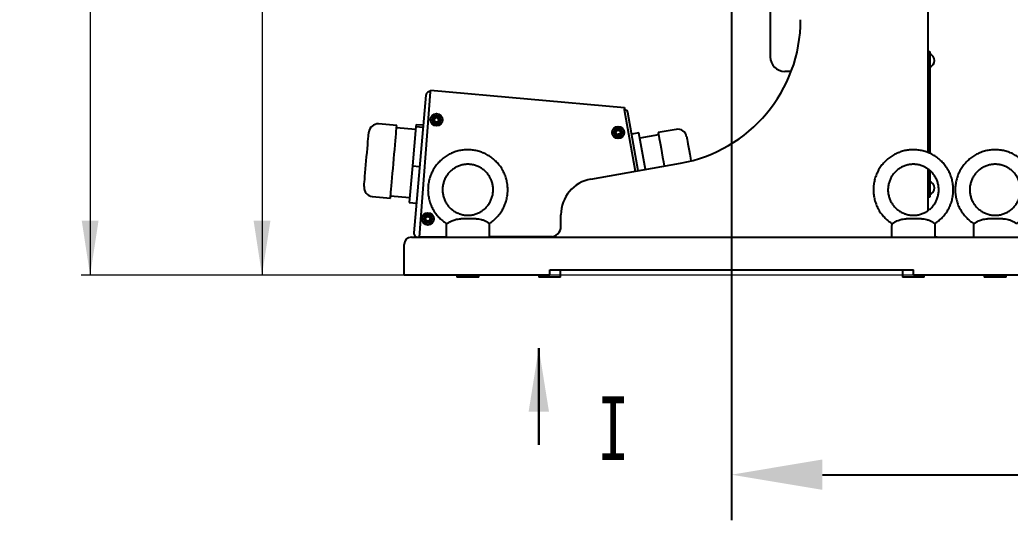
# Model space of a CAD drawing. Header units: millimetres. Extents: x 0 to 420, y 0 to 297.
# Drawn here: x 51.1 to 105.6, y 116.4 to 143.9 of the extents above; entities that cross this region are included whole.
import ezdxf

# ---------------------------------------------------------------- set-up
doc = ezdxf.new("R2010")
doc.units = ezdxf.units.MM
doc.linetypes.add('HIDDEN', pattern=[1.905, 1.27, -0.635])
doc.linetypes.add('PHANTOM', pattern=[12.7, 6.35, -1.27, 1.27, -1.27, 1.27, -1.27])
doc.layers.get('0').update_dxf_attribs({"lineweight": 18})
doc.layers.add('标注层', color=7, linetype='Continuous', lineweight=15)
doc.styles.add('SLDTEXTSTYLE6', font='', dxfattribs={"width": 0.7})
doc.styles.get("Standard").update_dxf_attribs({"font": ''})
doc.styles.get('SLDTEXTSTYLE6').set_extended_font_data('宋体')
doc.styles.get('Standard').set_extended_font_data('宋体')
doc.dimstyles.new('2', dxfattribs={"dimscale": 2, "dimtxt": 2.5, "dimasz": 2.5, "dimexe": 1.25, "dimexo": 0.625, "dimtad": 1, "dimtih": 1, "dimtoh": 1, "dimdec": 0, "dimlfac": 10, "dimdsep": 46, "dimtxsty": 'Standard', "dimcen": 2.5, "dimdle": 5, "dimadec": 0, "dimazin": 0, "dimtfac": 1, "dimtdec": 0, "dimtmove": 0, "dimatfit": 3, "dimfxl": 1, "dimtolj": 1, "dimarcsym": 0})
doc.dimstyles.new('SLDDIMSTYLE3', dxfattribs={"dimtxt": 3, "dimasz": 3, "dimexe": 0, "dimexo": 0.0625, "dimgap": 0.75, "dimtad": 1, "dimdec": 1, "dimlfac": 10, "dimrnd": 1e-09, "dimzin": 12, "dimdsep": 46, "dimtxsty": 'SLDTEXTSTYLE6', "dimcen": 0.09, "dimdle": 6, "dimadec": 0, "dimazin": 3, "dimtfac": 1, "dimtdec": 3, "dimtofl": 0, "dimtmove": 0, "dimatfit": 3, "dimfxl": 1, "dimfrac": 2, "dimtolj": 1, "dimarcsym": 0})

# ---------------------------------------------------------------- blocks, each defined once
blk = doc.blocks.new('*X12')
at = {"layer": '标注层', "transparency": 16777216}
for points in [[(55.004, 272.821), (54.543, 269.821), (55.466, 269.821)], [(55.004, 129.828), (55.466, 132.828), (54.543, 132.828)]]:
    blk.add_hatch(color=256, dxfattribs=at).paths.add_polyline_path(points, flags=0)
for p, q in [((168.537, 272.821), (54.504, 272.821)), ((55.004, 272.821), (55.004, 129.828)), ((72.275, 129.828), (54.504, 129.828))]:
    blk.add_line(p, q, dxfattribs=at)
at = {"layer": '标注层', "transparency": 16777216, "insert": (51.137, 196.087), "char_height": 3, "width": 17.01117, "attachment_point": 1, "rotation": 90, "style": 'SLDTEXTSTYLE6'}
blk.add_mtext('1429.9', dxfattribs=at)
blk = doc.blocks.new('*X14')
at = {"layer": '标注层', "transparency": 16777216}
for points in [[(64.456, 190.478), (63.994, 187.478), (64.917, 187.478)], [(64.456, 129.828), (64.917, 132.828), (63.994, 132.828)]]:
    blk.add_hatch(color=256, dxfattribs=at).paths.add_polyline_path(points, flags=0)
for p, q in [((107.775, 190.478), (63.956, 190.478)), ((64.456, 190.478), (64.456, 129.828)), ((100.275, 129.828), (63.956, 129.828))]:
    blk.add_line(p, q, dxfattribs=at)
at = {"layer": '标注层', "transparency": 16777216, "insert": (60.589, 155.788), "char_height": 3, "width": 14.35978, "attachment_point": 1, "rotation": 90, "style": 'SLDTEXTSTYLE6'}
blk.add_mtext('606.5', dxfattribs=at)
blk = doc.blocks.new('SW_PROJECTIONARROW_0')
at = {"linetype": 'Continuous', "lineweight": 0}
blk.add_hatch(color=0, dxfattribs=at).paths.add_polyline_path([(83.812, 123.355), (83.252, 119.855), (84.372, 119.855)], flags=0)
blk.add_hatch(color=0, dxfattribs=at).paths.add_polyline_path([(83.812, 123.355), (83.252, 119.855), (84.372, 119.855)], flags=0)
at = {"color": 0, "linetype": 'HIDDEN', "lineweight": 0}
blk.add_line((83.812, 118.035), (83.812, 123.355), dxfattribs=at)
blk.add_line((83.812, 118.035), (83.812, 123.355), dxfattribs=at)
at = {"color": 0, "linetype": 'PHANTOM', "lineweight": 30}
blk.add_line((83.812, 118.035), (83.812, 123.355), dxfattribs=at)
at = {"color": 0, "linetype": 'Continuous', "lineweight": 0, "insert": (87.067, 120.695), "char_height": 3.5, "width": 2.18994, "attachment_point": 1, "style": 'SLDTEXTSTYLE6'}
blk.add_mtext('I', dxfattribs=at)
blk.add_mtext('I', dxfattribs=at)
blk = doc.blocks.new('*X41')
at = {"layer": '标注层', "transparency": 16777216}
for points in [[(95.275, 119.71), (95.275, 118.043), (90.275, 118.876)], [(230.664, 119.71), (230.664, 118.043), (235.664, 118.876)]]:
    blk.add_hatch(color=0, dxfattribs=at).paths.add_polyline_path(points, flags=0)
at = {"layer": '标注层', "color": 0, "lineweight": -2, "transparency": 16777216}
for p, q in [((235.664, 191.99), (235.664, 116.376)), ((90.275, 173.428), (90.275, 116.376)), ((95.275, 118.876), (230.664, 118.876))]:
    blk.add_line(p, q, dxfattribs=at)
at = {"layer": '标注层', "color": 0, "transparency": 16777216, "insert": (162.969, 122.626), "char_height": 5, "width": 40.50279, "attachment_point": 5}
blk.add_mtext('1453.9', dxfattribs=at)

msp = doc.modelspace()

# ---------------------------------------------------------------- linework, layer by layer
at = {"color": 161, "linetype": 'Continuous', "lineweight": 25, "true_color": 0x67adff}
for p, q in [((101.07515812, 161.12804007), (101.07515812, 136.57299991)), ((92.40515776, 150.02803992), (92.40515776, 141.8280397)), ((101.07515812, 142.12803956), (101.17515758, 142.12803956)), ((101.17515758, 142.12803956), (101.17515758, 141.9280399)), ((101.17515758, 141.9280399), (101.17515758, 136.53227877)), ((93.55527893, 141.02803957), (93.20515789, 141.02803957)), ((101.17515758, 140.58881666), (101.17640779, 140.58881666)), ((73.7181215, 139.90702819), (73.7271218, 140.00662233)), ((73.7271218, 140.00662233), (84.38369729, 139.0436035)), ((73.46725896, 139.71824016), (72.8056787, 132.15634249)), ((73.11796978, 131.92957159), (73.7181215, 139.90702819)), ((73.7181215, 139.90702819), (73.69535998, 139.90908529)), ((84.38369729, 139.0436035), (84.37469699, 138.94400935)), ((84.37469699, 138.94400935), (84.97799024, 135.5480295)), ((84.39140529, 138.94249987), (84.37469699, 138.94400935)), ((85.14229417, 135.57700071), (84.57931452, 138.76981776)), ((71.86629758, 138.05605661), (70.8701028, 138.14321276)), ((72.90140823, 137.84001883), (71.85540334, 137.93153208)), ((72.91538403, 137.99976151), (72.72720024, 135.84881019)), ((72.92617396, 138.12310587), (72.91538403, 137.99976151)), ((72.91538403, 137.99976151), (73.31386194, 137.9648995)), ((72.92617396, 138.12310587), (73.32465187, 138.08824312)), ((87.22956576, 137.84848343), (86.24475807, 137.67483573)), ((85.18307045, 137.64925491), (84.78914745, 137.57979538)), ((85.53621754, 135.64646024), (85.18307045, 137.64925491)), ((86.26646422, 137.55173426), (85.23241602, 137.36940365)), ((72.72720024, 135.84881019), (72.54980639, 133.82120173)), ((72.72720024, 135.84881019), (73.12567816, 135.8139478)), ((82.54742906, 135.11945609), (87.46434324, 135.98644066)), ((101.07515812, 135.67504849), (101.07515812, 133.38300776)), ((101.17515758, 135.59429463), (101.17515758, 134.32803977)), ((70.5214797, 134.15843364), (71.51767448, 134.07127786)), ((71.52856872, 134.19580202), (72.57457361, 134.10428878)), ((101.17515758, 134.12803974), (101.07515812, 134.12803974)), ((101.17515758, 134.32803977), (101.17515758, 134.12803974)), ((72.54980639, 133.82120173), (72.9482843, 133.78633972)), ((80.89472562, 132.52803985), (80.89472562, 133.14984053)), ((74.57765624, 132.52803985), (74.57765624, 131.92803975)), ((76.97266028, 131.92803975), (76.97266028, 132.52803985)), ((99.0760541, 132.52803985), (99.0760541, 131.92803975)), ((101.47426188, 131.92803975), (101.47426188, 132.52803985)), ((103.57516989, 132.52803985), (103.57516989, 131.92803975)), ((72.67515794, 131.92803975), (75.27515725, 131.92803975)), ((74.57765624, 131.93144299), (73.11796978, 131.92957159)), ((75.27515725, 131.92803975), (105.27515844, 131.92803975)), ((80.40846348, 131.93891872), (76.97266028, 131.93451375)), ((105.27515844, 131.92803975), (107.87515775, 131.92803975)), ((72.27515713, 129.82803982), (72.27515713, 131.52803987)), ((75.27515725, 129.82803982), (72.27515713, 129.82803982)), ((75.17515853, 129.82803982), (75.17515853, 129.72803981)), ((75.82997367, 129.72803981), (75.17515853, 129.72803981)), ((80.27515769, 129.82803982), (75.27515725, 129.82803982)), ((76.37515799, 129.72803981), (75.82997367, 129.72803981)), ((76.37515799, 129.72803981), (76.37515799, 129.82803982)), ((79.67515797, 129.82803982), (79.67515797, 129.72803981)), ((80.31802386, 129.72803981), (79.67515797, 129.72803981)), ((80.27515769, 129.82803982), (80.27515769, 130.12803983)), ((80.27515769, 130.12803983), (100.27515799, 130.12803983)), ((80.87515816, 129.72803981), (80.31802386, 129.72803981)), ((80.87515816, 129.72803981), (80.87515816, 130.12803983)), ((99.67515752, 130.12803983), (99.67515752, 129.72803981)), ((100.3080009, 129.72803981), (99.67515752, 129.72803981)), ((100.27515799, 129.82803982), (100.27515799, 130.12803983)), ((105.27515844, 129.82803982), (100.27515799, 129.82803982)), ((100.87515772, 129.72803981), (100.3080009, 129.72803981)), ((100.87515772, 129.72803981), (100.87515772, 129.82803982)), ((104.1751577, 129.82803982), (104.1751577, 129.72803981)), ((104.77892593, 129.72803981), (104.1751577, 129.72803981)), ((105.37515715, 129.72803981), (104.77892593, 129.72803981)), ((108.27515856, 129.82803982), (105.27515844, 129.82803982)), ((105.37515715, 129.72803981), (105.37515715, 129.82803982))]:
    msp.add_line(p, q, dxfattribs=at)
for points in [[(71.68308631, 135.96193496), (71.70636788, 136.22805591), (71.72939465, 136.4912432), (71.75175235, 136.74680035), (71.77304462, 136.99016686), (71.79288999, 137.21700053), (71.81093529, 137.42325198), (71.82685718, 137.60524284), (71.84037254, 137.75972318), (71.85123995, 137.88393777), (71.85926423, 137.97566931), (71.86430529, 138.03328167), (71.86627075, 138.05574592), (71.86629758, 138.05605661)], [(70.19101963, 136.11810174), (70.21102742, 136.34680103), (70.23072377, 136.57192778), (70.24964527, 136.78820621), (70.26734934, 136.99056621), (70.28342173, 137.17426475), (70.29748395, 137.33499612), (70.3092067, 137.46899258), (70.31831578, 137.57311445), (70.32459811, 137.64491942), (70.32790616, 137.6827259), (70.32842771, 137.68869307)], [(86.24475807, 137.67483573), (86.24517791, 137.67245378), (86.25054866, 137.64199506), (86.26201362, 137.57697459), (86.27936788, 137.47855317), (86.30230226, 137.3484854), (86.33040734, 137.18909438), (86.36318133, 137.00322326), (86.40003972, 136.79418977), (86.44032464, 136.56572293), (86.4833171, 136.32190045), (86.52824968, 136.06707345), (86.57026537, 135.82879085)], [(87.80879382, 137.44290363), (87.81135962, 137.4283519), (87.81994939, 137.37963777), (87.83438284, 137.29778122), (87.8543219, 137.18470152), (87.87929885, 137.04304959), (87.90872865, 136.87614541), (87.94192117, 136.68790053), (87.97809877, 136.48272794), (88.01641301, 136.2654366), (88.04366667, 136.11087318)], [(70.06696001, 134.70010873), (70.06824896, 134.71482884), (70.07255987, 134.76410698), (70.07980481, 134.84690975), (70.08981094, 134.96129665), (70.10234729, 135.10458659), (70.11711881, 135.27342085), (70.13377831, 135.46384204), (70.15193686, 135.6713869), (70.17116681, 135.89119095), (70.19101963, 136.11810174)], [(71.51767448, 134.07127786), (71.51788608, 134.07368701), (71.5205817, 134.10449777), (71.52633503, 134.17027), (71.53504625, 134.26982987), (71.5465574, 134.40140117), (71.56066284, 134.56263546), (71.57711223, 134.75065533), (71.59561202, 134.96210653), (71.61583141, 135.1932146), (71.63740978, 135.43985639), (71.65996269, 135.69762971), (71.68308631, 135.96193496)], [(101.47426188, 131.9626721), (101.55810401, 131.93956859), (101.67515785, 131.92803975)]]:
    msp.add_lwpolyline(points, dxfattribs=at)
for centre, radius in [((74.05171083, 138.37356172), 0.336), ((74.05171083, 138.37356172), 0.236), ((74.05171083, 138.37356172), 0.1525), ((74.05171083, 138.37356172), 0.125), ((84.04376898, 137.67514148), 0.336), ((84.04376898, 137.67514148), 0.236), ((84.04376898, 137.67514148), 0.1525), ((84.04376898, 137.67514148), 0.125), ((73.5752894, 132.92803983), 0.336), ((73.5752894, 132.92803983), 0.236), ((73.5752894, 132.92803983), 0.1525), ((73.5752894, 132.92803983), 0.125)]:
    msp.add_circle(centre, radius, dxfattribs=at)
for centre, radius, start, end in [((86.07515784, 143.86490272), 8, 280, 0), ((93.20515784, 141.82803983), 0.8, 180, 270), ((101.05515784, 141.62803983), 0.38, 0, 71.591519829), ((101.05515784, 141.62803983), 0.38, 288.408480171, 0), ((73.6764597, 139.69993764), 0.21, 84.836291833, 175), ((84.37250484, 138.733352), 0.21, 10, 84.836291833), ((74.05146851, 138.37079199), 0.125, 355.638241784, 174.361726166), ((70.82652525, 137.64511506), 0.5, 85, 175), ((87.31638987, 137.35607982), 0.5, 10, 100), ((84.08092039, 137.46444539), 0.125, 68.846641871, 131.153358129), ((82.89472548, 133.14984057), 2, 100, 180), ((70.56505802, 134.65653096), 0.5, 175, 265), ((101.05515784, 134.62803983), 0.38, 0, 71.591519829), ((101.05515784, 134.62803983), 0.38, 288.408480171, 0), ((74.97766955, 132.5280388), 0.40001333, 158.988062768, 179.778221886), ((76.57263864, 132.52803473), 0.40002123, 0.205467638, 21.352382213), ((80.29472548, 132.52803983), 0.6, 270, 0), ((99.47606462, 132.52803808), 0.4000101, 158.975057239, 179.794766151), ((101.07424923, 132.52803662), 0.40001158, 0.177161489, 21.297212332), ((103.97517245, 132.52803926), 0.40000098, 158.988368855, 179.847890454), ((72.67515784, 131.52803983), 0.4, 90, 180), ((73.01487936, 132.13803983), 0.21, 175, 270)]:
    msp.add_arc(centre, radius, start, end, dxfattribs=at)
for points, knots in [([(76.94308445, 132.6692751), (77.00114154, 132.70700427), (77.13277662, 132.79254906), (77.31585091, 132.95623551), (77.49261261, 133.15181872), (77.64419975, 133.36798321), (77.76909785, 133.6005968), (77.86533217, 133.84659981), (77.93156516, 134.10238821), (77.96682654, 134.36431028), (77.97060591, 134.62859843), (77.94284587, 134.89145527), (77.88393935, 135.14910052), (77.79473187, 135.3978284), (77.67650412, 135.63406132), (77.53095651, 135.85440211), (77.36018139, 136.05568103), (77.16663727, 136.23500577), (76.95310899, 136.3898002), (76.72266804, 136.51784146), (76.47862867, 136.61729343), (76.22449963, 136.68673353), (75.96393146, 136.72516759), (75.70066629, 136.73204956), (75.43848274, 136.70728749), (75.18114415, 136.65123647), (74.93234132, 136.56470824), (74.69564231, 136.44894509), (74.47444167, 136.3056066), (74.27191003, 136.13675039), (74.09095589, 135.94479636), (73.93416668, 135.7324932), (73.80383989, 135.50288877), (73.70166653, 135.25927106), (73.62981701, 135.00514345), (73.58932931, 134.75990876), (73.5847484, 134.60001487), (73.58268634, 134.5280398)], [0, 0, 0, 0, 0.2077458013, 0.4710300178, 0.7343404628, 0.9976820392, 1.2610542235, 1.5244565271, 1.7878866827, 2.0513408329, 2.3148133356, 2.5782977613, 2.8417852608, 3.1052685708, 3.3687401671, 3.6321944014, 3.8956257495, 4.159029404, 4.4224039582, 4.6857474688, 4.9490605401, 5.2123469435, 5.4756095997, 5.7388542339, 6.0020897342, 6.265319489, 6.5285502306, 6.791791591, 7.0550477144, 7.3183267652, 7.5816321354, 7.8449667121, 8.1083333347, 8.3717300168, 8.635154335, 8.8986043209, 9.1142786056, 9.1142786056, 9.1142786056, 9.1142786056]), ([(101.44540727, 132.66912628), (101.50355254, 132.70681253), (101.63544794, 132.79229917), (101.81892124, 132.95591962), (101.99612016, 133.1514726), (102.14808498, 133.36761122), (102.2733032, 133.60019513), (102.3697946, 133.8461657), (102.43622043, 134.10191691), (102.47161396, 134.36379691), (102.47546495, 134.62804002), (102.447719, 134.89085211), (102.38876956, 135.14845699), (102.29946571, 135.39715399), (102.18108824, 135.63336989), (102.03533836, 135.85371095), (101.86430986, 136.05501212), (101.67045982, 136.23438102), (101.45657461, 136.38924339), (101.22572619, 136.5173733), (100.98123259, 136.61693581), (100.72660439, 136.68649833), (100.46549898, 136.72506749), (100.20166522, 136.73208936), (99.93889119, 136.70746491), (99.68094944, 136.65154947), (99.43154127, 136.56514833), (99.19424741, 136.44949884), (98.97247202, 136.30626514), (98.76939786, 136.13750043), (98.58794401, 135.94562685), (98.4307008, 135.73339782), (98.29997721, 135.50385923), (98.1974639, 135.26030292), (98.12533357, 135.00623331), (98.08457051, 134.7606598), (98.07994494, 134.60039543), (98.0778566, 134.5280398)], [0, 0, 0, 0, 0.2078009734, 0.4713710298, 0.7349505325, 0.9985410511, 1.262142808, 1.5257552234, 1.7893779533, 2.0530090139, 2.3166469685, 2.5802894086, 2.8439325165, 3.1075745403, 3.371212066, 3.6348431957, 3.8984658953, 4.162079127, 4.4256812548, 4.6892730918, 4.95285365, 5.2164243626, 5.4799872066, 5.7435440099, 6.0070967267, 6.2706474724, 6.5341985355, 6.7977535092, 7.061313888, 7.3248819283, 7.5884596525, 7.8520475736, 8.1156471994, 8.3792576954, 8.6428782989, 8.9065077932, 9.1234950866, 9.1234950866, 9.1234950866, 9.1234950866]), ([(105.94680742, 132.66912497), (106.00496025, 132.70676212), (106.13695765, 132.79219226), (106.32061374, 132.95574649), (106.49805486, 133.15128224), (106.65022952, 133.3674059), (106.77562122, 133.59997526), (106.87225588, 133.8459271), (106.93878757, 134.10165822), (106.97425389, 134.36351491), (106.97814481, 134.62773306), (106.95040529, 134.89051996), (106.89143477, 135.14810257), (106.80207748, 135.39678231), (106.6836176, 135.63298877), (106.53775544, 135.85332969), (106.36658779, 136.05464333), (106.17256904, 136.23403641), (105.95848756, 136.38893637), (105.72741489, 136.51711675), (105.48266958, 136.616737), (105.22776652, 136.68636976), (104.96636472, 136.72501222), (104.70221748, 136.73210985), (104.43911775, 136.70756306), (104.18084311, 136.65172151), (103.93110119, 136.56539011), (103.69347914, 136.4498036), (103.4713866, 136.30662707), (103.26801281, 136.1379132), (103.08628209, 135.94608408), (102.92878954, 135.73389496), (102.79784652, 135.50439269), (102.69514588, 135.26087014), (102.62286249, 135.00683211), (102.58194579, 134.76107273), (102.57729591, 134.60060465), (102.5751932, 134.5280398)], [0, 0, 0, 0, 0.2076868618, 0.4714151492, 0.7351441793, 0.998872457, 1.2626004238, 1.5263294663, 1.7900581601, 2.0537870284, 2.3175162445, 2.581245149, 2.8449739841, 3.1087030056, 3.3724325176, 3.6361617189, 3.899890081, 4.163618697, 4.42734686, 4.6910751121, 4.954803913, 5.2185315997, 5.4822596427, 5.745987725, 6.0097160033, 6.2734430662, 6.5371712226, 6.8008990433, 7.0646270939, 7.328355841, 7.5920838667, 7.8558123766, 8.1195407519, 8.383269391, 8.6469980926, 8.9107267778, 9.1284369803, 9.1284369803, 9.1284369803, 9.1284369803]), ([(74.38268498, 134.5280398), (74.38336921, 134.56053202), (74.38552747, 134.66302096), (74.41131052, 134.83444206), (74.47195002, 135.03617206), (74.56233856, 135.22652127), (74.67993525, 135.40113033), (74.82222949, 135.55608347), (74.98599, 135.68789381), (75.16755176, 135.79358854), (75.36283238, 135.87078148), (75.56744223, 135.91771661), (75.77677125, 135.93332216), (75.98609475, 135.91722928), (76.19068147, 135.86979048), (76.38590301, 135.79206945), (76.56734391, 135.68582351), (76.73090065, 135.55345367), (76.87288172, 135.39795968), (76.99008147, 135.22285697), (77.07987038, 135.03210978), (77.14022547, 134.83002295), (77.16980861, 134.62115903), (77.16795758, 134.41022264), (77.13472921, 134.20196479), (77.07088062, 134.00107056), (76.97785538, 133.81205575), (76.85774438, 133.63916885), (76.71325011, 133.48629194), (76.54761283, 133.35686851), (76.36455254, 133.2538136), (76.16818111, 133.17945977), (75.96291603, 133.13549526), (75.7533819, 133.12292711), (75.5443084, 133.1420544), (75.3404217, 133.19245671), (75.14633543, 133.2730017), (74.96643839, 133.38186885), (74.8048003, 133.51659603), (74.66506287, 133.67413327), (74.55040483, 133.85091242), (74.46329731, 134.04294698), (74.40609816, 134.24585984), (74.38457651, 134.409562), (74.3830715, 134.50382953), (74.38268498, 134.5280398)], [0, 0, 0, 0, 0.0972002156, 0.3065948865, 0.5161438592, 0.7257121924, 0.9353204237, 1.1449851114, 1.354716519, 1.5645220407, 1.7743995216, 1.9843448775, 2.1943417588, 2.4043720209, 2.6144088757, 2.8244277027, 3.0344080892, 3.2443310244, 3.4541864817, 3.663968617, 3.8736797664, 4.0833271221, 4.2929240152, 4.50248718, 4.7120366218, 4.9215865385, 5.1311579109, 5.3407711514, 5.5504408182, 5.7601800572, 5.9699921352, 6.1798779152, 6.3898285087, 6.5998288566, 6.8098612354, 7.019898083, 7.2299142024, 7.4398888982, 7.649806047, 7.8596544253, 8.0694299605, 8.2791345322, 8.4887766165, 8.6983692014, 8.7707998919, 8.7707998919, 8.7707998919, 8.7707998919]), ([(98.87785673, 134.5280398), (98.8785421, 134.56050721), (98.88070578, 134.66300568), (98.90658315, 134.83447361), (98.96747652, 135.03631176), (99.05826123, 135.22676006), (99.1763783, 135.40144621), (99.31929928, 135.55644401), (99.483771, 135.68825576), (99.66609751, 135.79391085), (99.86217022, 135.87102193), (100.06756993, 135.91784622), (100.2776649, 135.93332138), (100.48771466, 135.91709317), (100.69297621, 135.86952325), (100.88881461, 135.79168318), (101.07080684, 135.68533006), (101.23484333, 135.55286497), (101.37722296, 135.39728146), (101.49473247, 135.22209254), (101.58472433, 135.03125535), (101.64517261, 134.82907706), (101.67471667, 134.62011945), (101.6726979, 134.40909499), (101.63916276, 134.20076173), (101.57487424, 133.9998142), (101.48127942, 133.81078215), (101.36049224, 133.63792177), (101.21522998, 133.48512994), (101.0487665, 133.35584886), (100.86484955, 133.25299622), (100.66762349, 133.17889363), (100.46153246, 133.13521836), (100.25122474, 133.1229603), (100.04144606, 133.14240181), (99.83693305, 133.19310844), (99.64230441, 133.2739372), (99.46195509, 133.38306379), (99.29995895, 133.51802375), (99.15996403, 133.67576826), (99.04515797, 133.85273301), (98.95801986, 134.04493094), (98.90090977, 134.24798468), (98.87967522, 134.41102227), (98.87822143, 134.50457209), (98.87785673, 134.5280398)], [0, 0, 0, 0, 0.097341954, 0.3073051634, 0.5174232521, 0.7275487313, 0.9376891513, 1.1478496935, 1.3580349458, 1.5682462917, 1.7784843777, 1.9887452684, 2.1990251878, 2.409316636, 2.6196104264, 2.8298982251, 3.0401717921, 3.2504255777, 3.460655131, 3.6708583328, 3.8810359609, 4.091190056, 4.3013260773, 4.5114493377, 4.7215676542, 4.9316866017, 5.1418136765, 5.3519552598, 5.5621183334, 5.7723065136, 5.9825207485, 6.1927608763, 6.4030243334, 6.6133054475, 6.8235979141, 7.0338915911, 7.2441779322, 7.454449855, 7.6647011466, 7.8749282089, 8.0851286541, 8.2953038231, 8.5054559252, 8.7155900368, 8.7859555958, 8.7859555958, 8.7859555958, 8.7859555958]), ([(103.37519333, 134.5280398), (103.37587985, 134.56049348), (103.37804821, 134.66299743), (103.40397388, 134.83449246), (103.46501188, 135.03639042), (103.5560147, 135.22689418), (103.67441913, 135.40162417), (103.81768902, 135.5566439), (103.98255198, 135.68845768), (104.16530113, 135.79408871), (104.36180942, 135.87115517), (104.56764428, 135.91791754), (104.77816101, 135.93332115), (104.98860999, 135.91701794), (105.19424328, 135.86937583), (105.39042134, 135.79147004), (105.57271741, 135.68505773), (105.73701914, 135.55254123), (105.87961641, 135.39690724), (105.99729732, 135.2216721), (106.08740238, 135.03078568), (106.14789837, 134.82855606), (106.17742507, 134.61954689), (106.17531155, 134.4084727), (106.14160576, 134.20009695), (106.0770729, 133.99911961), (105.98316373, 133.81007664), (105.86199992, 133.63723246), (105.71631486, 133.48448636), (105.54939441, 133.355286), (105.36500559, 133.25254477), (105.16730777, 133.17858266), (104.96076224, 133.13506696), (104.75002893, 133.12297995), (104.53986239, 133.14259516), (104.33500445, 133.19346856), (104.14007792, 133.27445469), (103.959479, 133.38372283), (103.79728671, 133.51881133), (103.6571519, 133.67667059), (103.54226396, 133.85373631), (103.45510778, 134.04602365), (103.39804986, 134.24915606), (103.37697366, 134.41182707), (103.37554657, 134.50498145), (103.37519333, 134.5280398)], [0, 0, 0, 0, 0.0974200167, 0.3076981494, 0.5181316883, 0.7285656676, 0.9389992688, 1.1494341327, 1.3598686961, 1.5703032203, 1.7807390508, 1.9911747757, 2.2016102351, 2.412046141, 2.6224817187, 2.8329182165, 3.0433544672, 3.2537899623, 3.4642248125, 3.6746600513, 3.8850944312, 4.0955285826, 4.3059627883, 4.5163963647, 4.7268302739, 4.9372640529, 5.1476977592, 5.3581320246, 5.5685661918, 5.7790006718, 5.989435723, 6.199871523, 6.4103069754, 6.6207428873, 6.8311788874, 7.0416152408, 7.2520508262, 7.462487212, 7.6729225373, 7.8833571901, 8.0937918352, 8.3042270918, 8.5146610117, 8.7250947678, 8.7943177472, 8.7943177472, 8.7943177472, 8.7943177472]), ([(73.58268634, 134.5280398), (73.58374464, 134.47707777), (73.58662782, 134.33824028), (73.61700969, 134.11283526), (73.68165569, 133.85671999), (73.77683547, 133.61018116), (73.90064289, 133.37688649), (74.05128803, 133.15993005), (74.22717893, 132.96339311), (74.41213261, 132.79674481), (74.5462241, 132.70883616), (74.6068953, 132.6690609)], [0, 0, 0, 0, 0.1528118679, 0.4163102903, 0.6799145218, 0.9435131553, 1.207099045, 1.4706666934, 1.7342099054, 1.9977250209, 2.2154819862, 2.2154819862, 2.2154819862, 2.2154819862]), ([(98.0778566, 134.5280398), (98.07891803, 134.47705297), (98.08180843, 134.33820856), (98.11226193, 134.11281708), (98.17703464, 133.85675949), (98.2723934, 133.61027689), (98.39642888, 133.37703208), (98.54734992, 133.16011609), (98.72355976, 132.96359973), (98.90907564, 132.79678747), (99.04365255, 132.70872786), (99.10467401, 132.66879882)], [0, 0, 0, 0, 0.1529622538, 0.4165379921, 0.6802183028, 0.9438966884, 1.2075705619, 1.4712378845, 1.7348960487, 1.9985444212, 2.2172666235, 2.2172666235, 2.2172666235, 2.2172666235]), ([(102.5751932, 134.5280398), (102.57625665, 134.47703927), (102.57915188, 134.33819126), (102.6096426, 134.11280714), (102.67448628, 133.85678183), (102.76994301, 133.61033), (102.89410501, 133.37711337), (103.04517672, 133.16021869), (103.22156322, 132.96371501), (103.4073808, 132.79681584), (103.54221898, 132.70867889), (103.60342697, 132.6686703)], [0, 0, 0, 0, 0.1530453552, 0.416663129, 0.6803853938, 0.9441077869, 1.2078304623, 1.4715522624, 1.7352743695, 1.9989956882, 2.2182243891, 2.2182243891, 2.2182243891, 2.2182243891]), ([(74.60823939, 132.67102096), (74.6091299, 132.67003909), (74.61142064, 132.66751335), (74.65451033, 132.68958369), (74.72831515, 132.73082671), (74.83102159, 132.78761783), (74.97367281, 132.85748661), (75.14187892, 132.91189168), (75.28793729, 132.92822918), (75.36674732, 132.92671332), (75.38889334, 132.92628735)], [0, 0, 0, 0, 0.06213203327, 0.15982723263, 0.25911809329, 0.36341449518, 0.47666876428, 0.64265979615, 0.78066049328, 0.8345953566, 0.8345953566, 0.8345953566, 0.8345953566]), ([(76.22895971, 132.92803991), (76.20558462, 132.92803991), (76.12968735, 132.92803991), (75.98536635, 132.92803991), (75.79745333, 132.92803991), (75.60699231, 132.92803991), (75.46797783, 132.92803991), (75.40036537, 132.92803991), (75.38890228, 132.92803991)], [0, 0, 0, 0, 0.07665147989, 0.24888186568, 0.43518023097, 0.63154931233, 0.80470673643, 0.84005743265, 0.84005743265, 0.84005743265, 0.84005743265]), ([(76.22891501, 132.92623091), (76.27149827, 132.92613955), (76.37166796, 132.92592463), (76.52861339, 132.89976932), (76.69137286, 132.83886448), (76.82731491, 132.76211844), (76.91156356, 132.70306262), (76.94748289, 132.67347989), (76.94377637, 132.67251703), (76.9430472, 132.67232761)], [0, 0, 0, 0, 0.10205068043, 0.2400564466, 0.37846904374, 0.51789655867, 0.64340963257, 0.75199792855, 0.77859168762, 0.77859168762, 0.77859168762, 0.77859168762]), ([(99.10616562, 132.67096992), (99.10617093, 132.67013145), (99.10618552, 132.66782673), (99.14503344, 132.68965707), (99.21516077, 132.73080519), (99.31540122, 132.78762508), (99.45667898, 132.85748116), (99.6253846, 132.91190518), (99.77300613, 132.92825823), (99.85282828, 132.92671677), (99.87563402, 132.92627636)], [0, 0, 0, 0, 0.05556248116, 0.15272441269, 0.25147371193, 0.35519935923, 0.46783546384, 0.6329193818, 0.77016632503, 0.82506312869, 0.82506312869, 0.82506312869, 0.82506312869]), ([(100.71678818, 132.92803991), (100.69865907, 132.92803991), (100.62821149, 132.92803991), (100.4900045, 132.92803991), (100.30319643, 132.92803991), (100.1128243, 132.92803991), (99.96741894, 132.92803991), (99.89339106, 132.92803991), (99.87564221, 132.92803991)], [0, 0, 0, 0, 0.05895431304, 0.22908962283, 0.41475637853, 0.6106985105, 0.78589410874, 0.84114596248, 0.84114596248, 0.84114596248, 0.84114596248]), ([(100.71674645, 132.9262216), (100.7591536, 132.92612847), (100.85907646, 132.92590903), (101.01572755, 132.89977586), (101.17934992, 132.83883302), (101.31774984, 132.7622346), (101.40706847, 132.70269881), (101.4475302, 132.67238181), (101.4449555, 132.67176985), (101.44421369, 132.67159354)], [0, 0, 0, 0, 0.10092819887, 0.23781451944, 0.3751049159, 0.51340117225, 0.63789529096, 0.74560334665, 0.78919465746, 0.78919465746, 0.78919465746, 0.78919465746]), ([(103.60496328, 132.67090771), (103.60406421, 132.6702353), (103.60134436, 132.66820112), (103.6348613, 132.68975523), (103.69998342, 132.73077772), (103.79676351, 132.78763329), (103.93593673, 132.85747634), (104.1049535, 132.91191253), (104.25391244, 132.92827264), (104.3344818, 132.92671857), (104.35768798, 132.92627096)], [0, 0, 0, 0, 0.04762531233, 0.1440760543, 0.24210171215, 0.34506889216, 0.45688057744, 0.62075549794, 0.75699821111, 0.81211500723, 0.81211500723, 0.81211500723, 0.81211500723]), ([(105.20070926, 132.92803991), (105.18921741, 132.92803991), (105.1257431, 132.92803991), (104.99528309, 132.92803991), (104.81014705, 132.92803991), (104.62021522, 132.92803991), (104.46641971, 132.92803991), (104.3839149, 132.92803991), (104.35769841, 132.92803991)], [0, 0, 0, 0, 0.03691919251, 0.20392029657, 0.38854944165, 0.58323950354, 0.76046667686, 0.8430108428, 0.8430108428, 0.8430108428, 0.8430108428]), ([(105.20067051, 132.92618621), (105.24245747, 132.92608791), (105.3415475, 132.9258548), (105.49719307, 132.89977676), (105.66159328, 132.83880388), (105.80303594, 132.76234692), (105.89859439, 132.70234499), (105.94604353, 132.67087955), (105.94583358, 132.67070877), (105.94575391, 132.67064396)], [0, 0, 0, 0, 0.09886480507, 0.23443957601, 0.37041496463, 0.50738589489, 0.63068767971, 0.73736293114, 0.80259740787, 0.80259740787, 0.80259740787, 0.80259740787])]:
    msp.add_open_spline(points, degree=3, knots=knots, dxfattribs=at)

# ---------------------------------------------------------------- block references
at = {"color": 7, "linetype": 'Continuous', "lineweight": 0}
msp.add_blockref('SW_PROJECTIONARROW_0', (-4.1349844, 2.47929202), dxfattribs=at)

# ---------------------------------------------------------------- dimensions: what is measured, and where the dimension line sits
at = {"layer": '标注层'}
for base, p1, p2, picture, middle in [((55.00411479, 129.82803983), (168.53680483, 272.8210127), (72.27515784, 129.82803983), '*X12', (55.00411479, 201.32452627)), ((64.45570686, 129.82803983), (107.77515784, 190.47803983), (100.27515784, 129.82803983), '*X14', (64.45570686, 160.15303983))]:
    dim = msp.add_linear_dim(base=base, p1=p1, p2=p2, angle=90, dimstyle='SLDDIMSTYLE3', override={"dimsah": 1, "dimtzin": 12}, dxfattribs=at)
    dim.commit()
    dim.dimension.update_dxf_attribs({"geometry": picture, "text_midpoint": middle, "dimtype": 160})
dim = msp.add_linear_dim(base=(235.66362302, 118.87645108), p1=(90.27515784, 174.67803847), p2=(235.66362302, 193.23983249), text='1453.9', dimstyle='2', override={"dimsah": 1}, dxfattribs=at)
dim.commit()
dim.dimension.update_dxf_attribs({"geometry": '*X41', "text_midpoint": (162.96939043, 122.62645108)})

doc.saveas('drawing.dxf')
